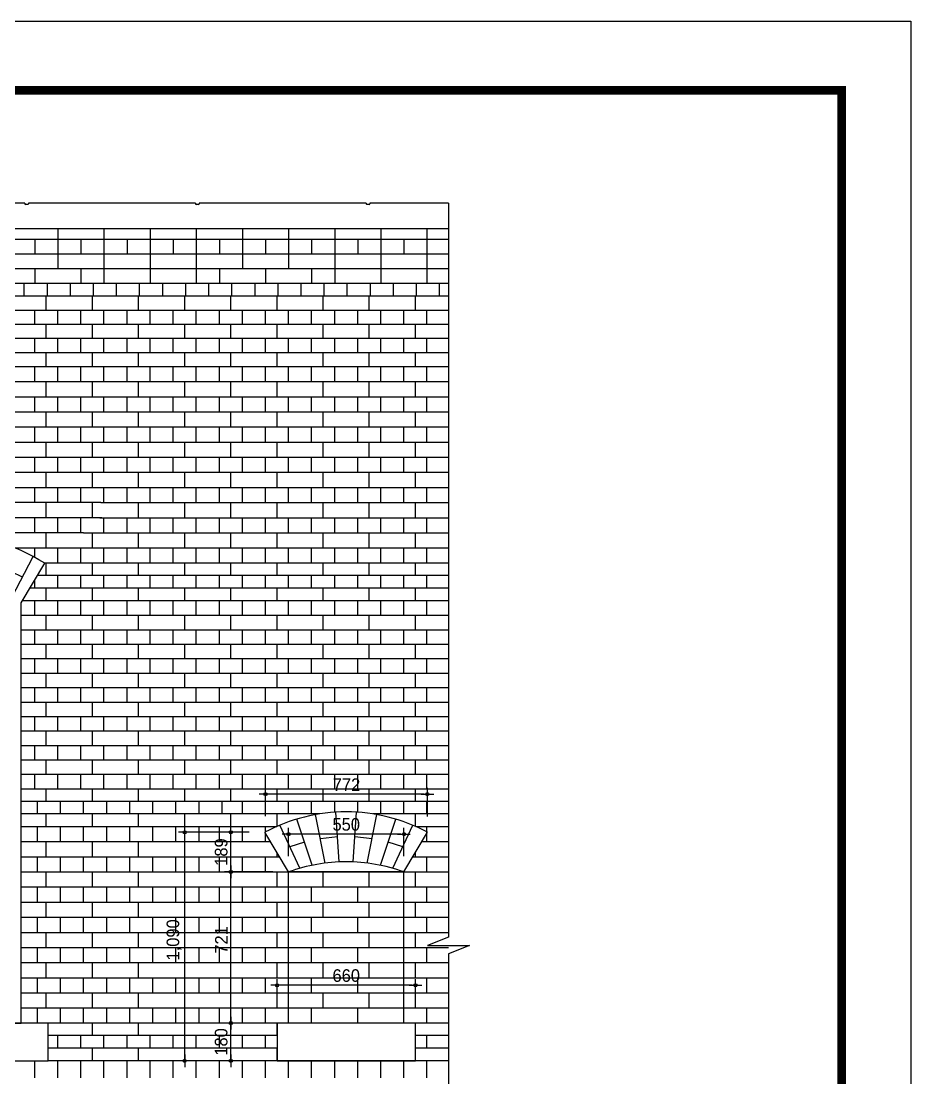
# Model space of a CAD drawing. Extents: x 206170 to 218785, y -171230 to -162320.
# Drawn here: x 214543 to 218785, y -167360 to -162320 of the extents above; entities that cross this region are included whole.
import ezdxf

# ---------------------------------------------------------------- set-up
doc = ezdxf.new("R2010")
doc.units = 0
doc.header["$LTSCALE"] = 50
doc.header["$MEASUREMENT"] = 0
doc.header["$PDMODE"] = 35
doc.header["$PDSIZE"] = -10
doc.layers.get('0').update_dxf_attribs({"linetype": 'CONTINUOUS'})
doc.layers.get('DEFPOINTS').update_dxf_attribs({"linetype": 'CONTINUOUS'})
for name, color, linetype in [('COR', 4, 'CONTINUOUS'), ('DIM', 7, 'CONTINUOUS'), ('ele-3', 6, 'CONTINUOUS'), ('h', 5, 'CONTINUOUS'), ('HAT', 5, 'CONTINUOUS'), ('W-1', 3, 'CONTINUOUS'), ('WAL', 3, 'CONTINUOUS'), ('WID', 4, 'CONTINUOUS')]:
    doc.layers.add(name, color=color, linetype=linetype)
doc.styles.add('현창', font='HYWULM_0.TTF')
doc.dimstyles.new('ISO-25', dxfattribs={"dimscale": 20, "dimtxt": 4, "dimasz": 1, "dimexe": 2, "dimexo": 5, "dimtad": 1, "dimlunit": 6, "dimtxsty": '현창', "dimblk": 'DIMDOT', "dimcen": 2.5, "dimadec": 0, "dimazin": 0, "dimtfac": 1, "dimtmove": 0, "dimatfit": 3, "dimldrblk": 'DIMDOT', "dimfxl": 1, "dimarcsym": 0})

# ---------------------------------------------------------------- blocks, each defined once
blk = doc.blocks.new('20')
at = {"layer": 'COR', "linetype": 'Continuous', "const_width": 270}
blk.add_lwpolyline([(230424, -2398), (230424, -57398), (308324, -57398), (308324, -2398)], close=True, dxfattribs=at)
at = {"layer": 'HAT'}
for p, q in [((226424, -198), (310524, -198)), ((310524, -198), (310524, -59598))]:
    blk.add_line(p, q, dxfattribs=at)
blk = doc.blocks.new('DIMDOT')
at = {"linetype": 'Continuous'}
blk.add_line((-2, 0), (2, 0), dxfattribs=at)
for radius in [0.5, 0.25]:
    blk.add_circle((0, 0), radius, dxfattribs=at)
blk = doc.blocks.new('*D39')
at = {"color": 0, "lineweight": -2}
for p, q in [((215708, -166111.8), (215708, -165976.8)), ((216465, -166006.8), (215723, -166006.8)), ((216480, -166113.2), (216480, -165976.8))]:
    blk.add_line(p, q, dxfattribs=at)
at = {"layer": 'DEFPOINTS', "color": 0}
for p in [(215708, -166006.8), (215708, -166186.8), (216480, -166188.2)]:
    blk.add_point(p, dxfattribs=at)
at = {"color": 0, "lineweight": -2, "xscale": 15, "yscale": 15, "zscale": 15, "rotation": 180}
blk.add_blockref('DIMDOT', (215708, -166006.8), dxfattribs=at)
at = {"color": 0, "lineweight": -2, "xscale": 15, "yscale": 15, "zscale": 15}
blk.add_blockref('DIMDOT', (216480, -166006.8), dxfattribs=at)
at = {"color": 0, "insert": (216094.3, -165961.2), "char_height": 60, "attachment_point": 5, "style": '현창'}
blk.add_mtext('772', dxfattribs=at)
blk = doc.blocks.new('*D40')
at = {"color": 0, "lineweight": -2}
for p, q in [((215818, -166302.2), (215818, -166167.2)), ((216368, -166302.2), (216368, -166167.2)), ((216353, -166197.2), (215833, -166197.2))]:
    blk.add_line(p, q, dxfattribs=at)
at = {"layer": 'DEFPOINTS', "color": 0}
for p in [(215818, -166197.2), (215818, -166377.2), (216368, -166377.2)]:
    blk.add_point(p, dxfattribs=at)
at = {"color": 0, "lineweight": -2, "xscale": 15, "yscale": 15, "zscale": 15, "rotation": 180}
blk.add_blockref('DIMDOT', (215818, -166197.2), dxfattribs=at)
at = {"color": 0, "lineweight": -2, "xscale": 15, "yscale": 15, "zscale": 15}
blk.add_blockref('DIMDOT', (216368, -166197.2), dxfattribs=at)
at = {"color": 0, "insert": (216093, -166151), "char_height": 60, "attachment_point": 5, "style": '현창'}
blk.add_mtext('550', dxfattribs=at)
blk = doc.blocks.new('*D41')
at = {"color": 0, "lineweight": -2}
for p, q in [((215763, -167023.3), (215763, -166888.3)), ((216408, -166918.3), (215778, -166918.3)), ((216423, -167023.3), (216423, -166888.3))]:
    blk.add_line(p, q, dxfattribs=at)
at = {"layer": 'DEFPOINTS', "color": 0}
for p in [(215763, -166918.3), (215763, -167098.3), (216423, -167098.3)]:
    blk.add_point(p, dxfattribs=at)
at = {"color": 0, "lineweight": -2, "xscale": 15, "yscale": 15, "zscale": 15, "rotation": 180}
blk.add_blockref('DIMDOT', (215763, -166918.3), dxfattribs=at)
at = {"color": 0, "lineweight": -2, "xscale": 15, "yscale": 15, "zscale": 15}
blk.add_blockref('DIMDOT', (216423, -166918.3), dxfattribs=at)
at = {"color": 0, "insert": (216093, -166872.1), "char_height": 60, "attachment_point": 5, "style": '현창'}
blk.add_mtext('660', dxfattribs=at)
blk = doc.blocks.new('*D42')
at = {"color": 0, "lineweight": -2}
for p, q in [((215688, -167098.3), (215513, -167098.3)), ((215543, -167263.3), (215543, -167113.3)), ((215688, -167278.3), (215513, -167278.3))]:
    blk.add_line(p, q, dxfattribs=at)
at = {"layer": 'DEFPOINTS', "color": 0}
for p in [(215543, -167098.3), (215763, -167098.3), (215763, -167278.3)]:
    blk.add_point(p, dxfattribs=at)
at = {"color": 0, "lineweight": -2, "xscale": 15, "yscale": 15, "zscale": 15}
for p, rotation in [((215543, -167098.3), 90), ((215543, -167278.3), 270)]:
    blk.add_blockref('DIMDOT', p, dxfattribs=dict(at, rotation=rotation))
at = {"color": 0, "insert": (215496.8, -167188.3), "char_height": 60, "attachment_point": 5, "rotation": 90, "style": '현창'}
blk.add_mtext('180', dxfattribs=at)
blk = doc.blocks.new('*D43')
at = {"color": 0, "lineweight": -2}
for p, q in [((215743, -166377.3), (215513, -166377.3)), ((215543, -167083.3), (215543, -166392.3)), ((215743, -167098.3), (215513, -167098.3))]:
    blk.add_line(p, q, dxfattribs=at)
at = {"layer": 'DEFPOINTS', "color": 0}
for p in [(215543, -166377.3), (215818, -166377.3), (215818, -167098.3)]:
    blk.add_point(p, dxfattribs=at)
at = {"color": 0, "lineweight": -2, "xscale": 15, "yscale": 15, "zscale": 15}
for p, rotation in [((215543, -166377.3), 90), ((215543, -167098.3), 270)]:
    blk.add_blockref('DIMDOT', p, dxfattribs=dict(at, rotation=rotation))
at = {"color": 0, "insert": (215497.4, -166701.7), "char_height": 60, "attachment_point": 5, "rotation": 90, "style": '현창'}
blk.add_mtext('721', dxfattribs=at)
blk = doc.blocks.new('*D55')
at = {"color": 0, "lineweight": -2}
for p, q in [((215630.5, -166188.2), (215513, -166188.2)), ((215543, -166362.2), (215543, -166203.2)), ((215743, -166377.2), (215513, -166377.2))]:
    blk.add_line(p, q, dxfattribs=at)
at = {"layer": 'DEFPOINTS', "color": 0}
for p in [(215543, -166188.2), (215705.5, -166188.2), (215818, -166377.2)]:
    blk.add_point(p, dxfattribs=at)
at = {"color": 0, "lineweight": -2, "xscale": 15, "yscale": 15, "zscale": 15}
for p, rotation in [((215543, -166188.2), 90), ((215543, -166377.2), 270)]:
    blk.add_blockref('DIMDOT', p, dxfattribs=dict(at, rotation=rotation))
at = {"color": 0, "insert": (215496.8, -166282.7), "char_height": 60, "attachment_point": 5, "rotation": 90, "style": '현창'}
blk.add_mtext('189', dxfattribs=at)
blk = doc.blocks.new('*D56')
at = {"color": 0, "lineweight": -2}
for p, q in [((215630.5, -166188.3), (215293, -166188.3)), ((215323, -167263.3), (215323, -166203.3)), ((215688, -167278.3), (215293, -167278.3))]:
    blk.add_line(p, q, dxfattribs=at)
at = {"layer": 'DEFPOINTS', "color": 0}
for p in [(215323, -166188.3), (215705.5, -166188.3), (215763, -167278.3)]:
    blk.add_point(p, dxfattribs=at)
at = {"color": 0, "lineweight": -2, "xscale": 15, "yscale": 15, "zscale": 15}
for p, rotation in [((215323, -166188.3), 90), ((215323, -167278.3), 270)]:
    blk.add_blockref('DIMDOT', p, dxfattribs=dict(at, rotation=rotation))
at = {"color": 0, "insert": (215272.2, -166701.6), "char_height": 60, "attachment_point": 5, "rotation": 90, "style": '현창'}
blk.add_mtext('1,090', dxfattribs=at)

msp = doc.modelspace()

# ---------------------------------------------------------------- linework, layer by layer
at = {"layer": 'DIM'}
msp.add_lwpolyline([(216579.977, -163187.576), (216579.977, -166688.879), (216479.977, -166728.879), (216679.977, -166728.879), (216579.977, -166768.879), (216579.977, -169386.95)], dxfattribs=at)
at = {"layer": 'ele-3'}
for p, q in [((211410.785, -163698.079), (216579.977, -163698.079)), ((211410.785, -163765.272), (216579.977, -163765.272)), ((211410.785, -163832.465), (216579.977, -163832.465)), ((211410.785, -163899.657), (216579.977, -163899.657)), ((211410.785, -163966.85), (216579.977, -163966.85)), ((216579.977, -164904.272), (214655.574, -164904.272)), ((216579.977, -164964.272), (214619.854, -164964.272)), ((216579.977, -165024.272), (214584.134, -165024.272)), ((216579.977, -165084.272), (214548.414, -165084.272)), ((214543.035, -165980.887), (216579.977, -165980.887)), ((214543.035, -165980.887), (216579.977, -165980.887)), ((216579.977, -166040.887), (214543.035, -166040.887)), ((215964.941, -166100.887), (214543.035, -166100.887)), ((216579.977, -166100.887), (216221.128, -166100.887)), ((214543.035, -166160.887), (215761.781, -166160.887)), ((214543.035, -166160.887), (215761.781, -166160.887)), ((216424.288, -166160.887), (216579.977, -166160.887)), ((216424.288, -166160.887), (216579.977, -166160.887)), ((216579.977, -167098.309), (214672.476, -167098.309)), ((215763.035, -167158.309), (214672.476, -167158.309)), ((216579.977, -167158.309), (216423.035, -167158.309)), ((215763.035, -167218.309), (214672.476, -167218.309)), ((216579.977, -167218.309), (216423.035, -167218.309)), ((216579.977, -167278.309), (214672.476, -167278.309))]:
    msp.add_line(p, q, dxfattribs=at)
for points in [[(214558.035, -163630.887), (214558.035, -163570.887)], [(214668.035, -163630.887), (214668.035, -163570.887)], [(214778.035, -163630.887), (214778.035, -163570.887)], [(214888.035, -163630.887), (214888.035, -163570.887)], [(214998.035, -163630.887), (214998.035, -163570.887)], [(215108.035, -163630.887), (215108.035, -163570.887)], [(215218.035, -163630.887), (215218.035, -163570.887)], [(215328.035, -163630.887), (215328.035, -163570.887)], [(215438.035, -163630.887), (215438.035, -163570.887)], [(215548.035, -163630.887), (215548.035, -163570.887)], [(215658.035, -163630.887), (215658.035, -163570.887)], [(215768.035, -163630.887), (215768.035, -163570.887)], [(215878.035, -163630.887), (215878.035, -163570.887)], [(215988.035, -163630.887), (215988.035, -163570.887)], [(216098.035, -163630.887), (216098.035, -163570.887)], [(216208.035, -163630.887), (216208.035, -163570.887)], [(216318.035, -163630.887), (216318.035, -163570.887)], [(216428.035, -163630.887), (216428.035, -163570.887)], [(216538.035, -163630.887), (216538.035, -163570.887)], [(214663.035, -163698.079), (214663.035, -163630.887)], [(214883.035, -163698.079), (214883.035, -163630.887)], [(215103.035, -163698.079), (215103.035, -163630.887)], [(215323.035, -163698.079), (215323.035, -163630.887)], [(215543.035, -163698.079), (215543.035, -163630.887)], [(215763.035, -163698.079), (215763.035, -163630.887)], [(215983.035, -163698.079), (215983.035, -163630.887)], [(216203.035, -163698.079), (216203.035, -163630.887)], [(216423.035, -163698.079), (216423.035, -163630.887)], [(214608.035, -163765.272), (214608.035, -163698.079)], [(214718.035, -163765.272), (214718.035, -163698.079)], [(214828.035, -163765.272), (214828.035, -163698.079)], [(214938.035, -163765.272), (214938.035, -163698.079)], [(215048.035, -163765.272), (215048.035, -163698.079)], [(215158.035, -163765.272), (215158.035, -163698.079)], [(215268.035, -163765.272), (215268.035, -163698.079)], [(215378.035, -163765.272), (215378.035, -163698.079)], [(215488.035, -163765.272), (215488.035, -163698.079)], [(215598.035, -163765.272), (215598.035, -163698.079)], [(215708.035, -163765.272), (215708.035, -163698.079)], [(215818.035, -163765.272), (215818.035, -163698.079)], [(215928.035, -163765.272), (215928.035, -163698.079)], [(216038.035, -163765.272), (216038.035, -163698.079)], [(216148.035, -163765.272), (216148.035, -163698.079)], [(216258.035, -163765.272), (216258.035, -163698.079)], [(216368.035, -163765.272), (216368.035, -163698.079)], [(216478.035, -163765.272), (216478.035, -163698.079)], [(214663.035, -163832.465), (214663.035, -163765.272)], [(214883.035, -163832.465), (214883.035, -163765.272)], [(215103.035, -163832.465), (215103.035, -163765.272)], [(215323.035, -163832.465), (215323.035, -163765.272)], [(215543.035, -163832.465), (215543.035, -163765.272)], [(215763.035, -163832.465), (215763.035, -163765.272)], [(215983.035, -163832.465), (215983.035, -163765.272)], [(216203.035, -163832.465), (216203.035, -163765.272)], [(216423.035, -163832.465), (216423.035, -163765.272)], [(214608.035, -163899.657), (214608.035, -163832.465)], [(214718.035, -163899.657), (214718.035, -163832.465)], [(214828.035, -163899.657), (214828.035, -163832.465)], [(214938.035, -163899.657), (214938.035, -163832.465)], [(215048.035, -163899.657), (215048.035, -163832.465)], [(215158.035, -163899.657), (215158.035, -163832.465)], [(215268.035, -163899.657), (215268.035, -163832.465)], [(215378.035, -163899.657), (215378.035, -163832.465)], [(215488.035, -163899.657), (215488.035, -163832.465)], [(215598.035, -163899.657), (215598.035, -163832.465)], [(215708.035, -163899.657), (215708.035, -163832.465)], [(215818.035, -163899.657), (215818.035, -163832.465)], [(215928.035, -163899.657), (215928.035, -163832.465)], [(216038.035, -163899.657), (216038.035, -163832.465)], [(216148.035, -163899.657), (216148.035, -163832.465)], [(216258.035, -163899.657), (216258.035, -163832.465)], [(216368.035, -163899.657), (216368.035, -163832.465)], [(216478.035, -163899.657), (216478.035, -163832.465)], [(214663.035, -163966.85), (214663.035, -163899.657)], [(214883.035, -163966.85), (214883.035, -163899.657)], [(215103.035, -163966.85), (215103.035, -163899.657)], [(215323.035, -163966.85), (215323.035, -163899.657)], [(215543.035, -163966.85), (215543.035, -163899.657)], [(215763.035, -163966.85), (215763.035, -163899.657)], [(215983.035, -163966.85), (215983.035, -163899.657)], [(216203.035, -163966.85), (216203.035, -163899.657)], [(216423.035, -163966.85), (216423.035, -163899.657)], [(214663.035, -164964.272), (214663.035, -164904.272)], [(214883.035, -164964.272), (214883.035, -164904.272)], [(215103.035, -164964.272), (215103.035, -164904.272)], [(215323.035, -164964.272), (215323.035, -164904.272)], [(215543.035, -164964.272), (215543.035, -164904.272)], [(215763.035, -164964.272), (215763.035, -164904.272)], [(215983.035, -164964.272), (215983.035, -164904.272)], [(216203.035, -164964.272), (216203.035, -164904.272)], [(216423.035, -164964.272), (216423.035, -164904.272)], [(214608.035, -165024.272), (214608.035, -164984.126)], [(214718.035, -165024.272), (214718.035, -164964.272)], [(214828.035, -165024.272), (214828.035, -164964.272)], [(214938.035, -165024.272), (214938.035, -164964.272)], [(215048.035, -165024.272), (215048.035, -164964.272)], [(215158.035, -165024.272), (215158.035, -164964.272)], [(215268.035, -165024.272), (215268.035, -164964.272)], [(215378.035, -165024.272), (215378.035, -164964.272)], [(215488.035, -165024.272), (215488.035, -164964.272)], [(215598.035, -165024.272), (215598.035, -164964.272)], [(215708.035, -165024.272), (215708.035, -164964.272)], [(215818.035, -165024.272), (215818.035, -164964.272)], [(215928.035, -165024.272), (215928.035, -164964.272)], [(216038.035, -165024.272), (216038.035, -164964.272)], [(216148.035, -165024.272), (216148.035, -164964.272)], [(216258.035, -165024.272), (216258.035, -164964.272)], [(216368.035, -165024.272), (216368.035, -164964.272)], [(216478.035, -165024.272), (216478.035, -164964.272)], [(214663.035, -165084.272), (214663.035, -165024.272)], [(214883.035, -165084.272), (214883.035, -165024.272)], [(215103.035, -165084.272), (215103.035, -165024.272)], [(215323.035, -165084.272), (215323.035, -165024.272)], [(215543.035, -165084.272), (215543.035, -165024.272)], [(215763.035, -165084.272), (215763.035, -165024.272)], [(215983.035, -165084.272), (215983.035, -165024.272)], [(216203.035, -165084.272), (216203.035, -165024.272)], [(216423.035, -165084.272), (216423.035, -165024.272)], [(214663.035, -166040.887), (214663.035, -165980.865)], [(214883.035, -166040.887), (214883.035, -165980.865)], [(215103.035, -166040.887), (215103.035, -165980.865)], [(215323.035, -166040.887), (215323.035, -165980.865)], [(215543.035, -166040.887), (215543.035, -165980.887)], [(215763.035, -166040.887), (215763.035, -165980.887)], [(215983.035, -166040.887), (215983.035, -165980.887)], [(216203.035, -166040.887), (216203.035, -165980.887)], [(216423.035, -166040.887), (216423.035, -165980.887)], [(214621.116, -166100.887), (214621.116, -166040.887)], [(214731.116, -166100.887), (214731.116, -166040.887)], [(214841.116, -166100.887), (214841.116, -166040.887)], [(214951.116, -166100.887), (214951.116, -166040.887)], [(215061.116, -166100.887), (215061.116, -166040.887)], [(215171.116, -166100.887), (215171.116, -166040.887)], [(215281.116, -166100.887), (215281.116, -166040.887)], [(215391.116, -166100.887), (215391.116, -166040.887)], [(215501.116, -166100.887), (215501.116, -166040.887)], [(215598.035, -166100.887), (215598.035, -166040.887)], [(215708.035, -166100.887), (215708.035, -166040.887)], [(215818.035, -166100.887), (215818.035, -166040.887)], [(215928.035, -166100.887), (215928.035, -166040.887)], [(216038.035, -166092.35), (216038.035, -166040.887)], [(216148.035, -166092.35), (216148.035, -166040.887)], [(216258.035, -166100.887), (216258.035, -166040.887)], [(216368.035, -166100.887), (216368.035, -166040.887)], [(216478.035, -166100.887), (216478.035, -166040.887)], [(214663.035, -166160.909), (214663.035, -166100.887)], [(214883.035, -166160.909), (214883.035, -166100.887)], [(215103.035, -166160.909), (215103.035, -166100.887)], [(215323.035, -166160.909), (215323.035, -166100.887)], [(215543.035, -166160.887), (215543.035, -166100.887)], [(215763.035, -166160.337), (215763.035, -166100.887)], [(216423.035, -166160.337), (216423.035, -166100.887)], [(214883.035, -167158.309), (214883.035, -167098.177)], [(215103.035, -167158.309), (215103.035, -167098.177)], [(215323.035, -167158.309), (215323.035, -167098.177)], [(215543.035, -167158.309), (215543.035, -167098.309)], [(215763.035, -167158.309), (215763.035, -167098.309)], [(216423.035, -167158.309), (216423.035, -167098.309)], [(214718.035, -167218.309), (214718.035, -167158.309)], [(214828.035, -167218.309), (214828.035, -167158.309)], [(214938.035, -167218.309), (214938.035, -167158.309)], [(215048.035, -167218.309), (215048.035, -167158.309)], [(215158.035, -167218.309), (215158.035, -167158.309)], [(215268.035, -167218.309), (215268.035, -167158.309)], [(215378.035, -167218.309), (215378.035, -167158.309)], [(215488.035, -167218.309), (215488.035, -167158.309)], [(215598.035, -167218.309), (215598.035, -167158.309)], [(215708.035, -167218.309), (215708.035, -167158.309)], [(216478.035, -167218.309), (216478.035, -167158.309)], [(214883.035, -167278.441), (214883.035, -167218.309)], [(215103.035, -167278.441), (215103.035, -167218.309)], [(215323.035, -167278.441), (215323.035, -167218.309)], [(215543.035, -167278.441), (215543.035, -167218.441)], [(215763.035, -167278.309), (215763.035, -167218.309)], [(216423.035, -167278.309), (216423.035, -167218.309)]]:
    msp.add_lwpolyline(points, dxfattribs=at)
at = {"layer": 'h'}
for p, q in [((216579.977, -163360.887), (210475.302, -163360.887)), ((216579.977, -163430.887), (210466.367, -163430.887)), ((216579.977, -163430.887), (210466.367, -163430.887)), ((216579.977, -163500.887), (211410.785, -163500.887)), ((211410.785, -164038.959), (216579.977, -164038.959)), ((211410.785, -164111.069), (216579.977, -164111.069)), ((211410.785, -164183.178), (216579.977, -164183.178)), ((211410.785, -164255.288), (216579.977, -164255.288)), ((211410.785, -164327.397), (216579.977, -164327.397)), ((211410.785, -164399.506), (216579.977, -164399.506)), ((211410.785, -164471.616), (216579.977, -164471.616)), ((211410.785, -164543.725), (216579.977, -164543.725)), ((214923.261, -164615.834), (214182.809, -164615.834)), ((214923.261, -164615.834), (216579.977, -164615.834)), ((214927.883, -164687.944), (214178.186, -164687.944)), ((214918.638, -164687.944), (216579.977, -164687.944)), ((214840.547, -164760.053), (214267.463, -164760.053)), ((214840.547, -164760.053), (216579.977, -164760.053)), ((214512.513, -164832.163), (216579.977, -164832.163)), ((214498.721, -165068.551), (214599.895, -164873.193)), ((214549.308, -164970.872), (214497.843, -164945.766)), ((214543.035, -165153.239), (216579.977, -165153.239)), ((214543.035, -165222.21), (216579.977, -165222.21)), ((214543.035, -165291.18), (216579.977, -165291.18)), ((214543.035, -165360.151), (216579.977, -165360.151)), ((214543.035, -165429.122), (216579.977, -165429.122)), ((214543.035, -165498.092), (216579.977, -165498.092)), ((214543.035, -165567.063), (216579.977, -165567.063)), ((214543.035, -165636.034), (216579.977, -165636.034)), ((214543.035, -165705.004), (216579.977, -165705.004)), ((214543.035, -165773.975), (216579.977, -165773.975)), ((214543.035, -165842.946), (216579.977, -165842.946)), ((214543.035, -165911.916), (216579.977, -165911.916)), ((215993.087, -166335.487), (215947.143, -166103.961)), ((216059.339, -166329.74), (216043.61, -166091.965)), ((216126.73, -166329.74), (216142.459, -166091.965)), ((216192.982, -166335.487), (216238.927, -166103.961)), ((215871.292, -166360.253), (215776.132, -166154.739)), ((215929.924, -166345.975), (215857.083, -166125.736)), ((216256.145, -166345.975), (216328.986, -166125.736)), ((216314.777, -166360.253), (216409.937, -166154.739)), ((216051.474, -166210.852), (215970.115, -166219.724)), ((216215.954, -166219.724), (216134.595, -166210.852)), ((214543.035, -166232.996), (215732.177, -166232.996)), ((215893.504, -166235.856), (215823.712, -166257.496)), ((216362.357, -166257.496), (216292.565, -166235.856)), ((216453.892, -166232.996), (216579.977, -166232.996)), ((214543.035, -166305.106), (215775.106, -166305.106)), ((216410.963, -166305.106), (216579.977, -166305.106)), ((214543.035, -166377.215), (216579.977, -166377.215)), ((214543.035, -166449.324), (215818.035, -166449.324)), ((216368.035, -166449.324), (216579.977, -166449.324)), ((214543.035, -166521.434), (215818.035, -166521.434)), ((216368.035, -166521.434), (216579.977, -166521.434)), ((214543.035, -166593.543), (215818.035, -166593.543)), ((216368.035, -166593.543), (216579.977, -166593.543)), ((214543.035, -166665.652), (215818.035, -166665.652)), ((216368.035, -166665.652), (216579.977, -166665.652)), ((214543.035, -166737.762), (215818.035, -166737.762)), ((216368.035, -166737.762), (216579.977, -166737.762)), ((214543.035, -166809.871), (215818.035, -166809.871)), ((216368.035, -166809.871), (216579.977, -166809.871)), ((214543.035, -166881.981), (215818.035, -166881.981)), ((216368.035, -166881.981), (216579.977, -166881.981)), ((214543.035, -166954.09), (215818.035, -166954.09)), ((216368.035, -166954.09), (216579.977, -166954.09)), ((214543.035, -167026.199), (215818.035, -167026.199)), ((216368.035, -167026.199), (216579.977, -167026.199))]:
    msp.add_line(p, q, dxfattribs=at)
for points in [[(214718.035, -163310.887), (214718.035, -163360.887)], [(214938.035, -163310.887), (214938.035, -163360.887)], [(215158.035, -163310.887), (215158.035, -163360.887)], [(215378.035, -163310.887), (215378.035, -163360.887)], [(215598.035, -163310.887), (215598.035, -163360.887)], [(215818.035, -163310.887), (215818.035, -163360.887)], [(216038.035, -163310.887), (216038.035, -163360.887)], [(216258.035, -163310.887), (216258.035, -163360.887)], [(216478.035, -163310.887), (216478.035, -163360.887)], [(214608.035, -163360.887), (214608.035, -163430.887)], [(214608.035, -163360.887), (214608.035, -163430.887)], [(214718.035, -163360.887), (214718.035, -163430.887)], [(214718.035, -163360.887), (214718.035, -163430.887)], [(214828.035, -163360.887), (214828.035, -163430.887)], [(214828.035, -163360.887), (214828.035, -163430.887)], [(214938.035, -163360.887), (214938.035, -163430.887)], [(214938.035, -163360.887), (214938.035, -163430.887)], [(215048.035, -163360.887), (215048.035, -163430.887)], [(215048.035, -163360.887), (215048.035, -163430.887)], [(215158.035, -163360.887), (215158.035, -163430.887)], [(215158.035, -163360.887), (215158.035, -163430.887)], [(215268.035, -163360.887), (215268.035, -163430.887)], [(215268.035, -163360.887), (215268.035, -163430.887)], [(215378.035, -163360.887), (215378.035, -163430.887)], [(215378.035, -163360.887), (215378.035, -163430.887)], [(215488.035, -163360.887), (215488.035, -163430.887)], [(215488.035, -163360.887), (215488.035, -163430.887)], [(215598.035, -163360.887), (215598.035, -163430.887)], [(215598.035, -163360.887), (215598.035, -163430.887)], [(215708.035, -163360.887), (215708.035, -163430.887)], [(215708.035, -163360.887), (215708.035, -163430.887)], [(215818.035, -163360.887), (215818.035, -163430.887)], [(215818.035, -163360.887), (215818.035, -163430.887)], [(215928.035, -163360.887), (215928.035, -163430.887)], [(215928.035, -163360.887), (215928.035, -163430.887)], [(216038.035, -163360.887), (216038.035, -163430.887)], [(216038.035, -163360.887), (216038.035, -163430.887)], [(216148.035, -163360.887), (216148.035, -163430.887)], [(216148.035, -163360.887), (216148.035, -163430.887)], [(216258.035, -163360.887), (216258.035, -163430.887)], [(216258.035, -163360.887), (216258.035, -163430.887)], [(216368.035, -163360.887), (216368.035, -163430.887)], [(216368.035, -163360.887), (216368.035, -163430.887)], [(216478.035, -163360.887), (216478.035, -163430.887)], [(216478.035, -163360.887), (216478.035, -163430.887)], [(214718.035, -163430.887), (214718.035, -163500.887)], [(214938.035, -163430.887), (214938.035, -163500.887)], [(215158.035, -163430.887), (215158.035, -163500.887)], [(215378.035, -163430.887), (215378.035, -163500.887)], [(215598.035, -163430.887), (215598.035, -163500.887)], [(215818.035, -163430.887), (215818.035, -163500.887)], [(216038.035, -163430.887), (216038.035, -163500.887)], [(216258.035, -163430.887), (216258.035, -163500.887)], [(216478.035, -163430.887), (216478.035, -163500.887)], [(214608.035, -163500.887), (214608.035, -163570.887)], [(214828.035, -163500.887), (214828.035, -163570.887)], [(214938.035, -163500.887), (214938.035, -163570.887)], [(215158.035, -163500.887), (215158.035, -163570.887)], [(215378.035, -163500.887), (215378.035, -163570.887)], [(215488.035, -163500.887), (215488.035, -163570.887)], [(215708.035, -163500.887), (215708.035, -163570.887)], [(215928.035, -163500.887), (215928.035, -163570.887)], [(216038.035, -163500.887), (216038.035, -163570.887)], [(216258.035, -163500.887), (216258.035, -163570.887)], [(216478.035, -163500.887), (216478.035, -163570.887)], [(214608.035, -164038.959), (214608.035, -163966.85)], [(214718.035, -164038.959), (214718.035, -163966.85)], [(214828.035, -164038.959), (214828.035, -163966.85)], [(214938.035, -164038.959), (214938.035, -163966.85)], [(215048.035, -164038.959), (215048.035, -163966.85)], [(215158.035, -164038.959), (215158.035, -163966.85)], [(215268.035, -164038.959), (215268.035, -163966.85)], [(215378.035, -164038.959), (215378.035, -163966.85)], [(215488.035, -164038.959), (215488.035, -163966.85)], [(215598.035, -164038.959), (215598.035, -163966.85)], [(215708.035, -164038.959), (215708.035, -163966.85)], [(215818.035, -164038.959), (215818.035, -163966.85)], [(215928.035, -164038.959), (215928.035, -163966.85)], [(216038.035, -164038.959), (216038.035, -163966.85)], [(216148.035, -164038.959), (216148.035, -163966.85)], [(216258.035, -164038.959), (216258.035, -163966.85)], [(216368.035, -164038.959), (216368.035, -163966.85)], [(216478.035, -164038.959), (216478.035, -163966.85)], [(214663.035, -164111.069), (214663.035, -164038.959)], [(214883.035, -164111.069), (214883.035, -164038.959)], [(215103.035, -164111.069), (215103.035, -164038.959)], [(215323.035, -164111.069), (215323.035, -164038.959)], [(215543.035, -164111.069), (215543.035, -164038.959)], [(215763.035, -164111.069), (215763.035, -164038.959)], [(215983.035, -164111.069), (215983.035, -164038.959)], [(216203.035, -164111.069), (216203.035, -164038.959)], [(216423.035, -164111.069), (216423.035, -164038.959)], [(214608.035, -164183.178), (214608.035, -164111.069)], [(214718.035, -164183.178), (214718.035, -164111.069)], [(214828.035, -164183.178), (214828.035, -164111.069)], [(214938.035, -164183.178), (214938.035, -164111.069)], [(215048.035, -164183.178), (215048.035, -164111.069)], [(215158.035, -164183.178), (215158.035, -164111.069)], [(215268.035, -164183.178), (215268.035, -164111.069)], [(215378.035, -164183.178), (215378.035, -164111.069)], [(215488.035, -164183.178), (215488.035, -164111.069)], [(215598.035, -164183.178), (215598.035, -164111.069)], [(215708.035, -164183.178), (215708.035, -164111.069)], [(215818.035, -164183.178), (215818.035, -164111.069)], [(215928.035, -164183.178), (215928.035, -164111.069)], [(216038.035, -164183.178), (216038.035, -164111.069)], [(216148.035, -164183.178), (216148.035, -164111.069)], [(216258.035, -164183.178), (216258.035, -164111.069)], [(216368.035, -164183.178), (216368.035, -164111.069)], [(216478.035, -164183.178), (216478.035, -164111.069)], [(214663.035, -164255.288), (214663.035, -164183.178)], [(214883.035, -164255.288), (214883.035, -164183.178)], [(215103.035, -164255.288), (215103.035, -164183.178)], [(215323.035, -164255.288), (215323.035, -164183.178)], [(215543.035, -164255.288), (215543.035, -164183.178)], [(215763.035, -164255.288), (215763.035, -164183.178)], [(215983.035, -164255.288), (215983.035, -164183.178)], [(216203.035, -164255.288), (216203.035, -164183.178)], [(216423.035, -164255.288), (216423.035, -164183.178)], [(214608.035, -164327.397), (214608.035, -164255.288)], [(214718.035, -164327.397), (214718.035, -164255.288)], [(214828.035, -164327.397), (214828.035, -164255.288)], [(214938.035, -164327.397), (214938.035, -164255.288)], [(215048.035, -164327.397), (215048.035, -164255.288)], [(215158.035, -164327.397), (215158.035, -164255.288)], [(215268.035, -164327.397), (215268.035, -164255.288)], [(215378.035, -164327.397), (215378.035, -164255.288)], [(215488.035, -164327.397), (215488.035, -164255.288)], [(215598.035, -164327.397), (215598.035, -164255.288)], [(215708.035, -164327.397), (215708.035, -164255.288)], [(215818.035, -164327.397), (215818.035, -164255.288)], [(215928.035, -164327.397), (215928.035, -164255.288)], [(216038.035, -164327.397), (216038.035, -164255.288)], [(216148.035, -164327.397), (216148.035, -164255.288)], [(216258.035, -164327.397), (216258.035, -164255.288)], [(216368.035, -164327.397), (216368.035, -164255.288)], [(216478.035, -164327.397), (216478.035, -164255.288)], [(214663.035, -164399.506), (214663.035, -164327.397)], [(214883.035, -164399.506), (214883.035, -164327.397)], [(215103.035, -164399.506), (215103.035, -164327.397)], [(215323.035, -164399.506), (215323.035, -164327.397)], [(215543.035, -164399.506), (215543.035, -164327.397)], [(215763.035, -164399.506), (215763.035, -164327.397)], [(215983.035, -164399.506), (215983.035, -164327.397)], [(216203.035, -164399.506), (216203.035, -164327.397)], [(216423.035, -164399.506), (216423.035, -164327.397)], [(214608.035, -164471.616), (214608.035, -164399.506)], [(214718.035, -164471.616), (214718.035, -164399.506)], [(214828.035, -164471.616), (214828.035, -164399.506)], [(214938.035, -164471.616), (214938.035, -164399.506)], [(215048.035, -164471.616), (215048.035, -164399.506)], [(215158.035, -164471.616), (215158.035, -164399.506)], [(215268.035, -164471.616), (215268.035, -164399.506)], [(215378.035, -164471.616), (215378.035, -164399.506)], [(215488.035, -164471.616), (215488.035, -164399.506)], [(215598.035, -164471.616), (215598.035, -164399.506)], [(215708.035, -164471.616), (215708.035, -164399.506)], [(215818.035, -164471.616), (215818.035, -164399.506)], [(215928.035, -164471.616), (215928.035, -164399.506)], [(216038.035, -164471.616), (216038.035, -164399.506)], [(216148.035, -164471.616), (216148.035, -164399.506)], [(216258.035, -164471.616), (216258.035, -164399.506)], [(216368.035, -164471.616), (216368.035, -164399.506)], [(216478.035, -164471.616), (216478.035, -164399.506)], [(214663.035, -164543.725), (214663.035, -164471.616)], [(214883.035, -164543.725), (214883.035, -164471.616)], [(215103.035, -164543.725), (215103.035, -164471.616)], [(215323.035, -164543.725), (215323.035, -164471.616)], [(215543.035, -164543.725), (215543.035, -164471.616)], [(215763.035, -164543.725), (215763.035, -164471.616)], [(215983.035, -164543.725), (215983.035, -164471.616)], [(216203.035, -164543.725), (216203.035, -164471.616)], [(216423.035, -164543.725), (216423.035, -164471.616)], [(214608.035, -164615.834), (214608.035, -164543.725)], [(214718.035, -164615.834), (214718.035, -164543.725)], [(214828.035, -164615.834), (214828.035, -164543.725)], [(214938.035, -164615.834), (214938.035, -164543.725)], [(215048.035, -164615.834), (215048.035, -164543.725)], [(215158.035, -164615.834), (215158.035, -164543.725)], [(215268.035, -164615.834), (215268.035, -164543.725)], [(215378.035, -164615.834), (215378.035, -164543.725)], [(215488.035, -164615.834), (215488.035, -164543.725)], [(215598.035, -164615.834), (215598.035, -164543.725)], [(215708.035, -164615.834), (215708.035, -164543.725)], [(215818.035, -164615.834), (215818.035, -164543.725)], [(215928.035, -164615.834), (215928.035, -164543.725)], [(216038.035, -164615.834), (216038.035, -164543.725)], [(216148.035, -164615.834), (216148.035, -164543.725)], [(216258.035, -164615.834), (216258.035, -164543.725)], [(216368.035, -164615.834), (216368.035, -164543.725)], [(216478.035, -164615.834), (216478.035, -164543.725)], [(214663.035, -164687.944), (214663.035, -164615.834)], [(214883.035, -164687.944), (214883.035, -164615.834)], [(215103.035, -164687.944), (215103.035, -164615.834)], [(215323.035, -164687.944), (215323.035, -164615.834)], [(215543.035, -164687.944), (215543.035, -164615.834)], [(215763.035, -164687.944), (215763.035, -164615.834)], [(215983.035, -164687.944), (215983.035, -164615.834)], [(216203.035, -164687.944), (216203.035, -164615.834)], [(216423.035, -164687.944), (216423.035, -164615.834)], [(214608.035, -164760.053), (214608.035, -164687.944)], [(214718.035, -164760.053), (214718.035, -164687.944)], [(214828.035, -164760.053), (214828.035, -164687.944)], [(214938.035, -164760.053), (214938.035, -164687.944)], [(215048.035, -164760.053), (215048.035, -164687.944)], [(215158.035, -164760.053), (215158.035, -164687.944)], [(215268.035, -164760.053), (215268.035, -164687.944)], [(215378.035, -164760.053), (215378.035, -164687.944)], [(215488.035, -164760.053), (215488.035, -164687.944)], [(215598.035, -164760.053), (215598.035, -164687.944)], [(215708.035, -164760.053), (215708.035, -164687.944)], [(215818.035, -164760.053), (215818.035, -164687.944)], [(215928.035, -164760.053), (215928.035, -164687.944)], [(216038.035, -164760.053), (216038.035, -164687.944)], [(216148.035, -164760.053), (216148.035, -164687.944)], [(216258.035, -164760.053), (216258.035, -164687.944)], [(216368.035, -164760.053), (216368.035, -164687.944)], [(216478.035, -164760.053), (216478.035, -164687.944)], [(214663.035, -164832.163), (214663.035, -164760.053)], [(214883.035, -164832.163), (214883.035, -164760.053)], [(215103.035, -164832.163), (215103.035, -164760.053)], [(215323.035, -164832.163), (215323.035, -164760.053)], [(215543.035, -164832.163), (215543.035, -164760.053)], [(215763.035, -164832.163), (215763.035, -164760.053)], [(215983.035, -164832.163), (215983.035, -164760.053)], [(216203.035, -164832.163), (216203.035, -164760.053)], [(216423.035, -164832.163), (216423.035, -164760.053)], [(214608.035, -164877.485), (214608.035, -164832.163)], [(214718.035, -164904.272), (214718.035, -164832.163)], [(214828.035, -164904.272), (214828.035, -164832.163)], [(214938.035, -164904.272), (214938.035, -164832.163)], [(215048.035, -164904.272), (215048.035, -164832.163)], [(215158.035, -164904.272), (215158.035, -164832.163)], [(215268.035, -164904.272), (215268.035, -164832.163)], [(215378.035, -164904.272), (215378.035, -164832.163)], [(215488.035, -164904.272), (215488.035, -164832.163)], [(215598.035, -164904.272), (215598.035, -164832.163)], [(215708.035, -164904.272), (215708.035, -164832.163)], [(215818.035, -164904.272), (215818.035, -164832.163)], [(215928.035, -164904.272), (215928.035, -164832.163)], [(216038.035, -164904.272), (216038.035, -164832.163)], [(216148.035, -164904.272), (216148.035, -164832.163)], [(216258.035, -164904.272), (216258.035, -164832.163)], [(216368.035, -164904.272), (216368.035, -164832.163)], [(216478.035, -164904.272), (216478.035, -164832.163)], [(214608.035, -165153.239), (214608.035, -165084.272)], [(214718.035, -165153.239), (214718.035, -165084.272)], [(214828.035, -165153.239), (214828.035, -165084.272)], [(214938.035, -165153.239), (214938.035, -165084.272)], [(215048.035, -165153.239), (215048.035, -165084.272)], [(215158.035, -165153.239), (215158.035, -165084.272)], [(215268.035, -165153.239), (215268.035, -165084.272)], [(215378.035, -165153.239), (215378.035, -165084.272)], [(215488.035, -165153.239), (215488.035, -165084.272)], [(215598.035, -165153.239), (215598.035, -165084.272)], [(215708.035, -165153.239), (215708.035, -165084.272)], [(215818.035, -165153.239), (215818.035, -165084.272)], [(215928.035, -165153.239), (215928.035, -165084.272)], [(216038.035, -165153.239), (216038.035, -165084.272)], [(216148.035, -165153.239), (216148.035, -165084.272)], [(216258.035, -165153.239), (216258.035, -165084.272)], [(216368.035, -165153.239), (216368.035, -165084.272)], [(216478.035, -165153.239), (216478.035, -165084.272)], [(214663.035, -165222.206), (214663.035, -165153.239)], [(214883.035, -165222.206), (214883.035, -165153.239)], [(215103.035, -165222.206), (215103.035, -165153.239)], [(215323.035, -165222.206), (215323.035, -165153.239)], [(215543.035, -165222.206), (215543.035, -165153.239)], [(215763.035, -165222.206), (215763.035, -165153.239)], [(215983.035, -165222.206), (215983.035, -165153.239)], [(216203.035, -165222.206), (216203.035, -165153.239)], [(216423.035, -165222.206), (216423.035, -165153.239)], [(214608.035, -165291.177), (214608.035, -165222.21)], [(214718.035, -165291.177), (214718.035, -165222.21)], [(214828.035, -165291.177), (214828.035, -165222.21)], [(214938.035, -165291.177), (214938.035, -165222.21)], [(215048.035, -165291.177), (215048.035, -165222.21)], [(215158.035, -165291.177), (215158.035, -165222.21)], [(215268.035, -165291.177), (215268.035, -165222.21)], [(215378.035, -165291.177), (215378.035, -165222.21)], [(215488.035, -165291.177), (215488.035, -165222.21)], [(215598.035, -165291.177), (215598.035, -165222.21)], [(215708.035, -165291.177), (215708.035, -165222.21)], [(215818.035, -165291.177), (215818.035, -165222.21)], [(215928.035, -165291.177), (215928.035, -165222.21)], [(216038.035, -165291.177), (216038.035, -165222.21)], [(216148.035, -165291.177), (216148.035, -165222.21)], [(216258.035, -165291.177), (216258.035, -165222.21)], [(216368.035, -165291.177), (216368.035, -165222.21)], [(216478.035, -165291.177), (216478.035, -165222.21)], [(214663.035, -165360.144), (214663.035, -165291.177)], [(214883.035, -165360.144), (214883.035, -165291.177)], [(215103.035, -165360.144), (215103.035, -165291.177)], [(215323.035, -165360.144), (215323.035, -165291.177)], [(215543.035, -165360.144), (215543.035, -165291.177)], [(215763.035, -165360.144), (215763.035, -165291.177)], [(215983.035, -165360.144), (215983.035, -165291.177)], [(216203.035, -165360.144), (216203.035, -165291.177)], [(216423.035, -165360.144), (216423.035, -165291.177)], [(214608.035, -165429.114), (214608.035, -165360.147)], [(214718.035, -165429.114), (214718.035, -165360.147)], [(214828.035, -165429.114), (214828.035, -165360.147)], [(214938.035, -165429.114), (214938.035, -165360.147)], [(215048.035, -165429.114), (215048.035, -165360.147)], [(215158.035, -165429.114), (215158.035, -165360.147)], [(215268.035, -165429.114), (215268.035, -165360.147)], [(215378.035, -165429.114), (215378.035, -165360.147)], [(215488.035, -165429.114), (215488.035, -165360.147)], [(215598.035, -165429.118), (215598.035, -165360.151)], [(215708.035, -165429.118), (215708.035, -165360.151)], [(215818.035, -165429.118), (215818.035, -165360.151)], [(215928.035, -165429.118), (215928.035, -165360.151)], [(216038.035, -165429.118), (216038.035, -165360.151)], [(216148.035, -165429.118), (216148.035, -165360.151)], [(216258.035, -165429.118), (216258.035, -165360.151)], [(216368.035, -165429.118), (216368.035, -165360.151)], [(216478.035, -165429.118), (216478.035, -165360.151)], [(214663.035, -165498.081), (214663.035, -165429.114)], [(214883.035, -165498.081), (214883.035, -165429.114)], [(215103.035, -165498.081), (215103.035, -165429.114)], [(215323.035, -165498.081), (215323.035, -165429.114)], [(215543.035, -165498.085), (215543.035, -165429.118)], [(215763.035, -165498.085), (215763.035, -165429.118)], [(215983.035, -165498.085), (215983.035, -165429.118)], [(216203.035, -165498.085), (216203.035, -165429.118)], [(216423.035, -165498.085), (216423.035, -165429.118)], [(214608.035, -165567.052), (214608.035, -165498.085)], [(214718.035, -165567.052), (214718.035, -165498.085)], [(214828.035, -165567.052), (214828.035, -165498.085)], [(214938.035, -165567.052), (214938.035, -165498.085)], [(215048.035, -165567.052), (215048.035, -165498.085)], [(215158.035, -165567.052), (215158.035, -165498.085)], [(215268.035, -165567.052), (215268.035, -165498.085)], [(215378.035, -165567.052), (215378.035, -165498.085)], [(215488.035, -165567.052), (215488.035, -165498.085)], [(215598.035, -165567.059), (215598.035, -165498.092)], [(215708.035, -165567.059), (215708.035, -165498.092)], [(215818.035, -165567.059), (215818.035, -165498.092)], [(215928.035, -165567.059), (215928.035, -165498.092)], [(216038.035, -165567.059), (216038.035, -165498.092)], [(216148.035, -165567.059), (216148.035, -165498.092)], [(216258.035, -165567.059), (216258.035, -165498.092)], [(216368.035, -165567.059), (216368.035, -165498.092)], [(216478.035, -165567.059), (216478.035, -165498.092)], [(214663.035, -165636.019), (214663.035, -165567.052)], [(214883.035, -165636.019), (214883.035, -165567.052)], [(215103.035, -165636.019), (215103.035, -165567.052)], [(215323.035, -165636.019), (215323.035, -165567.052)], [(215543.035, -165636.026), (215543.035, -165567.059)], [(215763.035, -165636.026), (215763.035, -165567.059)], [(215983.035, -165636.026), (215983.035, -165567.059)], [(216203.035, -165636.026), (216203.035, -165567.059)], [(216423.035, -165636.026), (216423.035, -165567.059)], [(214608.035, -165704.99), (214608.035, -165636.023)], [(214718.035, -165704.99), (214718.035, -165636.023)], [(214828.035, -165704.99), (214828.035, -165636.023)], [(214938.035, -165704.99), (214938.035, -165636.023)], [(215048.035, -165704.99), (215048.035, -165636.023)], [(215158.035, -165704.99), (215158.035, -165636.023)], [(215268.035, -165704.99), (215268.035, -165636.023)], [(215378.035, -165704.99), (215378.035, -165636.023)], [(215488.035, -165704.99), (215488.035, -165636.023)], [(215598.035, -165705.001), (215598.035, -165636.034)], [(215708.035, -165705.001), (215708.035, -165636.034)], [(215818.035, -165705.001), (215818.035, -165636.034)], [(215928.035, -165705.001), (215928.035, -165636.034)], [(216038.035, -165705.001), (216038.035, -165636.034)], [(216148.035, -165705.001), (216148.035, -165636.034)], [(216258.035, -165705.001), (216258.035, -165636.034)], [(216368.035, -165705.001), (216368.035, -165636.034)], [(216478.035, -165705.001), (216478.035, -165636.034)], [(214663.035, -165773.956), (214663.035, -165704.99)], [(214883.035, -165773.956), (214883.035, -165704.99)], [(215103.035, -165773.956), (215103.035, -165704.99)], [(215323.035, -165773.956), (215323.035, -165704.99)], [(215543.035, -165773.968), (215543.035, -165705.001)], [(215763.035, -165773.968), (215763.035, -165705.001)], [(215983.035, -165773.968), (215983.035, -165705.001)], [(216203.035, -165773.968), (216203.035, -165705.001)], [(216423.035, -165773.968), (216423.035, -165705.001)], [(214608.035, -165842.927), (214608.035, -165773.96)], [(214718.035, -165842.927), (214718.035, -165773.96)], [(214828.035, -165842.927), (214828.035, -165773.96)], [(214938.035, -165842.927), (214938.035, -165773.96)], [(215048.035, -165842.927), (215048.035, -165773.96)], [(215158.035, -165842.927), (215158.035, -165773.96)], [(215268.035, -165842.927), (215268.035, -165773.96)], [(215378.035, -165842.927), (215378.035, -165773.96)], [(215488.035, -165842.927), (215488.035, -165773.96)], [(215598.035, -165842.942), (215598.035, -165773.975)], [(215708.035, -165842.942), (215708.035, -165773.975)], [(215818.035, -165842.942), (215818.035, -165773.975)], [(215928.035, -165842.942), (215928.035, -165773.975)], [(216038.035, -165842.942), (216038.035, -165773.975)], [(216148.035, -165842.942), (216148.035, -165773.975)], [(216258.035, -165842.942), (216258.035, -165773.975)], [(216368.035, -165842.942), (216368.035, -165773.975)], [(216478.035, -165842.942), (216478.035, -165773.975)], [(214663.035, -165911.894), (214663.035, -165842.927)], [(214883.035, -165911.894), (214883.035, -165842.927)], [(215103.035, -165911.894), (215103.035, -165842.927)], [(215323.035, -165911.894), (215323.035, -165842.927)], [(215543.035, -165911.909), (215543.035, -165842.942)], [(215763.035, -165911.909), (215763.035, -165842.942)], [(215983.035, -165911.909), (215983.035, -165842.942)], [(216203.035, -165911.909), (216203.035, -165842.942)], [(216423.035, -165911.909), (216423.035, -165842.942)], [(214608.035, -165980.865), (214608.035, -165911.898)], [(214718.035, -165980.865), (214718.035, -165911.898)], [(214828.035, -165980.865), (214828.035, -165911.898)], [(214938.035, -165980.865), (214938.035, -165911.898)], [(215048.035, -165980.865), (215048.035, -165911.898)], [(215158.035, -165980.865), (215158.035, -165911.898)], [(215268.035, -165980.865), (215268.035, -165911.898)], [(215378.035, -165980.865), (215378.035, -165911.898)], [(215488.035, -165980.865), (215488.035, -165911.898)], [(215598.035, -165980.883), (215598.035, -165911.916)], [(215708.035, -165980.883), (215708.035, -165911.916)], [(215818.035, -165980.883), (215818.035, -165911.916)], [(215928.035, -165980.883), (215928.035, -165911.916)], [(216038.035, -165980.883), (216038.035, -165911.916)], [(216148.035, -165980.883), (216148.035, -165911.916)], [(216258.035, -165980.883), (216258.035, -165911.916)], [(216368.035, -165980.883), (216368.035, -165911.916)], [(216478.035, -165980.883), (216478.035, -165911.916)], [(214621.116, -166232.996), (214621.116, -166160.909)], [(214731.116, -166232.996), (214731.116, -166160.909)], [(214841.116, -166232.996), (214841.116, -166160.909)], [(214951.116, -166232.996), (214951.116, -166160.909)], [(215061.116, -166232.996), (215061.116, -166160.909)], [(215171.116, -166232.996), (215171.116, -166160.909)], [(215281.116, -166232.996), (215281.116, -166160.909)], [(215391.116, -166232.996), (215391.116, -166160.909)], [(215488.035, -166232.996), (215488.035, -166160.887)], [(215598.035, -166232.996), (215598.035, -166160.887)], [(215708.035, -166186.833), (215708.035, -166160.887)], [(216478.035, -166232.996), (216478.035, -166160.887)], [(215708.035, -166232.996), (215708.035, -166192.443)], [(214663.035, -166305.106), (214663.035, -166232.996)], [(214883.035, -166305.106), (214883.035, -166232.996)], [(215103.035, -166305.106), (215103.035, -166232.996)], [(215323.035, -166305.106), (215323.035, -166232.996)], [(215543.035, -166305.106), (215543.035, -166232.996)], [(214621.116, -166377.193), (214621.116, -166305.106)], [(214731.116, -166377.193), (214731.116, -166305.106)], [(214841.116, -166377.193), (214841.116, -166305.106)], [(214951.116, -166377.193), (214951.116, -166305.106)], [(215061.116, -166377.193), (215061.116, -166305.106)], [(215171.116, -166377.193), (215171.116, -166305.106)], [(215281.116, -166377.193), (215281.116, -166305.106)], [(215391.116, -166377.193), (215391.116, -166305.106)], [(215488.035, -166377.193), (215488.035, -166305.084)], [(215598.035, -166377.215), (215598.035, -166305.106)], [(215708.035, -166377.215), (215708.035, -166305.106)], [(215763.035, -166305.106), (215763.035, -166284.829)], [(216423.035, -166305.106), (216423.035, -166284.829)], [(216478.035, -166377.215), (216478.035, -166305.106)], [(214663.035, -166449.302), (214663.035, -166377.193)], [(214883.035, -166449.302), (214883.035, -166377.193)], [(215103.035, -166449.302), (215103.035, -166377.193)], [(215323.035, -166449.302), (215323.035, -166377.193)], [(215543.035, -166449.324), (215543.035, -166377.215)], [(215763.035, -166449.324), (215763.035, -166377.215)], [(216423.035, -166449.324), (216423.035, -166377.215)], [(214621.116, -166521.39), (214621.116, -166449.302)], [(214731.116, -166521.39), (214731.116, -166449.302)], [(214841.116, -166521.39), (214841.116, -166449.302)], [(214951.116, -166521.39), (214951.116, -166449.302)], [(215061.116, -166521.39), (215061.116, -166449.302)], [(215171.116, -166521.39), (215171.116, -166449.302)], [(215281.116, -166521.39), (215281.116, -166449.302)], [(215391.116, -166521.39), (215391.116, -166449.302)], [(215488.035, -166521.39), (215488.035, -166449.28)], [(215598.035, -166521.434), (215598.035, -166449.324)], [(215708.035, -166521.434), (215708.035, -166449.324)], [(215818.035, -166521.434), (215818.035, -166449.324)], [(216368.035, -166521.434), (216368.035, -166449.324)], [(216478.035, -166521.434), (216478.035, -166449.324)], [(214663.035, -166593.499), (214663.035, -166521.39)], [(214883.035, -166593.499), (214883.035, -166521.39)], [(215103.035, -166593.499), (215103.035, -166521.39)], [(215323.035, -166593.499), (215323.035, -166521.39)], [(215543.035, -166593.543), (215543.035, -166521.434)], [(215763.035, -166593.543), (215763.035, -166521.434)], [(216423.035, -166593.543), (216423.035, -166521.434)], [(214621.116, -166665.586), (214621.116, -166593.499)], [(214731.116, -166665.586), (214731.116, -166593.499)], [(214841.116, -166665.586), (214841.116, -166593.499)], [(214951.116, -166665.586), (214951.116, -166593.499)], [(215061.116, -166665.586), (215061.116, -166593.499)], [(215171.116, -166665.586), (215171.116, -166593.499)], [(215281.116, -166665.586), (215281.116, -166593.499)], [(215391.116, -166665.586), (215391.116, -166593.499)], [(215488.035, -166665.586), (215488.035, -166593.477)], [(215598.035, -166665.652), (215598.035, -166593.543)], [(215708.035, -166665.652), (215708.035, -166593.543)], [(215818.035, -166665.652), (215818.035, -166593.543)], [(216368.035, -166665.652), (216368.035, -166593.543)], [(216478.035, -166665.652), (216478.035, -166593.543)], [(214663.035, -166737.696), (214663.035, -166665.586)], [(214883.035, -166737.696), (214883.035, -166665.586)], [(215103.035, -166737.696), (215103.035, -166665.586)], [(215323.035, -166737.696), (215323.035, -166665.586)], [(215543.035, -166737.762), (215543.035, -166665.652)], [(215763.035, -166737.762), (215763.035, -166665.652)], [(216423.035, -166737.762), (216423.035, -166665.652)], [(214621.116, -166809.783), (214621.116, -166737.696)], [(214731.116, -166809.783), (214731.116, -166737.696)], [(214841.116, -166809.783), (214841.116, -166737.696)], [(214951.116, -166809.783), (214951.116, -166737.696)], [(215061.116, -166809.783), (215061.116, -166737.696)], [(215171.116, -166809.783), (215171.116, -166737.696)], [(215281.116, -166809.783), (215281.116, -166737.696)], [(215391.116, -166809.783), (215391.116, -166737.696)], [(215488.035, -166809.783), (215488.035, -166737.674)], [(215598.035, -166809.871), (215598.035, -166737.762)], [(215708.035, -166809.871), (215708.035, -166737.762)], [(215818.035, -166809.871), (215818.035, -166737.762)], [(216368.035, -166809.871), (216368.035, -166737.762)], [(216478.035, -166809.871), (216478.035, -166737.762)], [(214663.035, -166881.892), (214663.035, -166809.783)], [(214883.035, -166881.892), (214883.035, -166809.783)], [(215103.035, -166881.892), (215103.035, -166809.783)], [(215323.035, -166881.892), (215323.035, -166809.783)], [(215543.035, -166881.981), (215543.035, -166809.871)], [(215763.035, -166881.981), (215763.035, -166809.871)], [(216423.035, -166881.981), (216423.035, -166809.871)], [(214621.116, -166953.98), (214621.116, -166881.892)], [(214731.116, -166953.98), (214731.116, -166881.892)], [(214841.116, -166953.98), (214841.116, -166881.892)], [(214951.116, -166953.98), (214951.116, -166881.892)], [(215061.116, -166953.98), (215061.116, -166881.892)], [(215171.116, -166953.98), (215171.116, -166881.892)], [(215281.116, -166953.98), (215281.116, -166881.892)], [(215391.116, -166953.98), (215391.116, -166881.892)], [(215488.035, -166953.98), (215488.035, -166881.87)], [(215598.035, -166954.09), (215598.035, -166881.981)], [(215708.035, -166954.09), (215708.035, -166881.981)], [(215818.035, -166954.09), (215818.035, -166881.981)], [(216368.035, -166954.09), (216368.035, -166881.981)], [(216478.035, -166954.09), (216478.035, -166881.981)], [(214663.035, -167026.089), (214663.035, -166953.98)], [(214883.035, -167026.089), (214883.035, -166953.98)], [(215103.035, -167026.089), (215103.035, -166953.98)], [(215323.035, -167026.089), (215323.035, -166953.98)], [(215543.035, -167026.199), (215543.035, -166954.09)], [(215763.035, -167026.199), (215763.035, -166954.09)], [(216423.035, -167026.199), (216423.035, -166954.09)], [(214621.116, -167098.177), (214621.116, -167026.089)], [(214731.116, -167098.177), (214731.116, -167026.089)], [(214841.116, -167098.177), (214841.116, -167026.089)], [(214951.116, -167098.177), (214951.116, -167026.089)], [(215061.116, -167098.177), (215061.116, -167026.089)], [(215171.116, -167098.177), (215171.116, -167026.089)], [(215281.116, -167098.177), (215281.116, -167026.089)], [(215391.116, -167098.177), (215391.116, -167026.089)], [(215488.035, -167098.177), (215488.035, -167026.067)], [(215598.035, -167098.309), (215598.035, -167026.199)], [(215708.035, -167098.309), (215708.035, -167026.199)], [(215818.035, -167098.309), (215818.035, -167026.199)], [(216368.035, -167098.309), (216368.035, -167026.199)], [(216478.035, -167098.309), (216478.035, -167026.199)], [(214608.035, -167359.661), (214608.035, -167278.309)], [(214718.035, -167359.661), (214718.035, -167278.309)], [(214828.035, -167359.661), (214828.035, -167278.309)], [(214938.035, -167359.661), (214938.035, -167278.309)], [(215048.035, -167359.661), (215048.035, -167278.309)], [(215158.035, -167359.661), (215158.035, -167278.309)], [(215268.035, -167359.661), (215268.035, -167278.309)], [(215378.035, -167359.661), (215378.035, -167278.309)], [(215488.035, -167359.661), (215488.035, -167278.309)], [(215598.035, -167359.661), (215598.035, -167278.309)], [(215708.035, -167359.661), (215708.035, -167278.309)], [(215818.035, -167359.661), (215818.035, -167278.309)], [(215928.035, -167359.661), (215928.035, -167278.309)], [(216038.035, -167359.661), (216038.035, -167278.309)], [(216148.035, -167359.661), (216148.035, -167278.309)], [(216258.035, -167359.661), (216258.035, -167278.309)], [(216368.035, -167359.661), (216368.035, -167278.309)], [(216478.035, -167359.661), (216478.035, -167278.309)]]:
    msp.add_lwpolyline(points, dxfattribs=at)
at = {"layer": 'W-1'}
for p, q in [((216579.977, -163570.887), (211410.785, -163570.887)), ((216579.977, -163630.887), (211410.785, -163630.887))]:
    msp.add_line(p, q, dxfattribs=at)
at = {"layer": 'WID'}
for p, q in [((214560.035, -163187.576), (213764.035, -163187.576)), ((214560.035, -163187.576), (214560.035, -163190.576)), ((214575.035, -163193.576), (214563.035, -163193.576)), ((215374.035, -163187.576), (214578.035, -163187.576)), ((214578.035, -163187.576), (214578.035, -163190.576)), ((215374.035, -163187.576), (215374.035, -163190.576)), ((215389.035, -163193.576), (215377.035, -163193.576)), ((216188.035, -163187.576), (215392.035, -163187.576)), ((215392.035, -163187.576), (215392.035, -163190.576)), ((216188.035, -163187.576), (216188.035, -163190.576)), ((216203.035, -163193.576), (216191.035, -163193.576)), ((216206.035, -163187.576), (216206.035, -163190.576)), ((216579.977, -163187.576), (216206.035, -163187.576)), ((216579.977, -163310.887), (210480.657, -163310.887)), ((214543.035, -165093.309), (214655.574, -164904.272)), ((214543.035, -167098.309), (214543.035, -165093.309)), ((215818.035, -166377.215), (215705.495, -166188.178)), ((216368.035, -166377.215), (216480.574, -166188.178)), ((215818.035, -167098.309), (215818.035, -166377.215)), ((216368.035, -166377.215), (215818.035, -166377.215)), ((216368.035, -167098.309), (216368.035, -166377.215)), ((215818.035, -166449.324), (216368.035, -166449.324)), ((215818.035, -166521.434), (216368.035, -166521.434)), ((215818.035, -166593.543), (216368.035, -166593.543)), ((215818.035, -166665.652), (216368.035, -166665.652)), ((215818.035, -166737.762), (216368.035, -166737.762)), ((215818.035, -166809.871), (216368.035, -166809.871)), ((215818.035, -166881.981), (216368.035, -166881.981)), ((215818.035, -166954.09), (216368.035, -166954.09)), ((215818.035, -167026.199), (216368.035, -167026.199)), ((213598.035, -167098.309), (214543.035, -167098.309))]:
    msp.add_line(p, q, dxfattribs=at)
for points in [[(215983.035, -166449.324), (215983.035, -166377.215)], [(216203.035, -166449.324), (216203.035, -166377.215)], [(215928.035, -166521.434), (215928.035, -166449.324)], [(216148.035, -166521.434), (216148.035, -166449.324)], [(215983.035, -166593.543), (215983.035, -166521.434)], [(216203.035, -166593.543), (216203.035, -166521.434)], [(215928.035, -166665.652), (215928.035, -166593.543)], [(216148.035, -166665.652), (216148.035, -166593.543)], [(215983.035, -166737.762), (215983.035, -166665.652)], [(216203.035, -166737.762), (216203.035, -166665.652)], [(215928.035, -166809.871), (215928.035, -166737.762)], [(216148.035, -166809.871), (216148.035, -166737.762)], [(215983.035, -166881.981), (215983.035, -166809.871)], [(216203.035, -166881.981), (216203.035, -166809.871)], [(215928.035, -166954.09), (215928.035, -166881.981)], [(216148.035, -166954.09), (216148.035, -166881.981)], [(215983.035, -167026.199), (215983.035, -166954.09)], [(216203.035, -167026.199), (216203.035, -166954.09)], [(215928.035, -167098.309), (215928.035, -167026.199)], [(216148.035, -167098.309), (216148.035, -167026.199)]]:
    msp.add_lwpolyline(points, dxfattribs=at)
for points in [[(214672.476, -167098.309), (213472.476, -167098.309), (213472.476, -167278.309), (214672.476, -167278.309)], [(216423.035, -167098.309), (215763.035, -167098.309), (215763.035, -167278.309), (216423.035, -167278.309)]]:
    msp.add_lwpolyline(points, close=True, dxfattribs=at)
for centre, radius, start, end in [((214563.035, -163190.576), 3, 180, 270), ((214575.035, -163190.576), 3, 270, 0), ((215377.035, -163190.576), 3, 180, 270), ((215389.035, -163190.576), 3, 270, 0), ((216191.035, -163190.576), 3, 180, 270), ((216203.035, -163190.576), 3, 270, 0), ((214070.535, -165886.987), 1143.678, 59.233406, 84.79268), ((216098.474, -166926.977), 836.813, 90.372416, 118.009205), ((216087.595, -166926.977), 836.813, 61.990795, 89.627584), ((216098.474, -167165.637), 836.813, 90.372416, 109.580311), ((216087.595, -167165.637), 836.813, 70.419689, 89.627584)]:
    msp.add_arc(centre, radius, start, end, dxfattribs=at)

# ---------------------------------------------------------------- block references
at = {"layer": 'WAL', "xscale": 0.1500000000232831, "yscale": 0.1500000000232831, "zscale": 0.15}
msp.add_blockref('20', (172206.288, -162289.902), dxfattribs=at)

# ---------------------------------------------------------------- dimensions: what is measured, and where the dimension line sits
for base, p1, p2, angle, picture, middle in [((215708.035, -166006.833), (216480.034, -166188.178), (215708.035, -166186.833), 180, '*D39', (216094.304, -166006.833)), ((215818.035, -166197.215), (216368.035, -166377.215), (215818.035, -166377.215), 180, '*D40', (216093.035, -166197.215)), ((215323.035, -166188.308), (215763.035, -167278.309), (215705.495, -166188.308), 90, '*D56', (215323.035, -166701.641)), ((215543.035, -166188.218), (215818.035, -166377.215), (215705.499, -166188.218), 90, '*D55', (215543.035, -166282.697)), ((215543.035, -166377.305), (215818.035, -167098.309), (215818.035, -166377.305), 90, '*D43', (215543.035, -166701.707)), ((215763.035, -166918.309), (216423.035, -167098.309), (215763.035, -167098.309), 180, '*D41', (216093.035, -166918.309)), ((215543.035, -167098.309), (215763.035, -167278.309), (215763.035, -167098.309), 90, '*D42', (215543.035, -167188.309))]:
    dim = msp.add_linear_dim(base=base, p1=p1, p2=p2, angle=angle, dimstyle='ISO-25', override={"dimscale": 15, "dimtxt": 4, "dimasz": 1, "dimexe": 2, "dimexo": 5, "dimgap": 1, "dimlunit": 6, "dimdle": 2, "dimtix": 1})
    dim.commit()
    dim.dimension.update_dxf_attribs({"geometry": picture, "text_midpoint": middle, "dimtype": 128})

doc.saveas('drawing.dxf')
